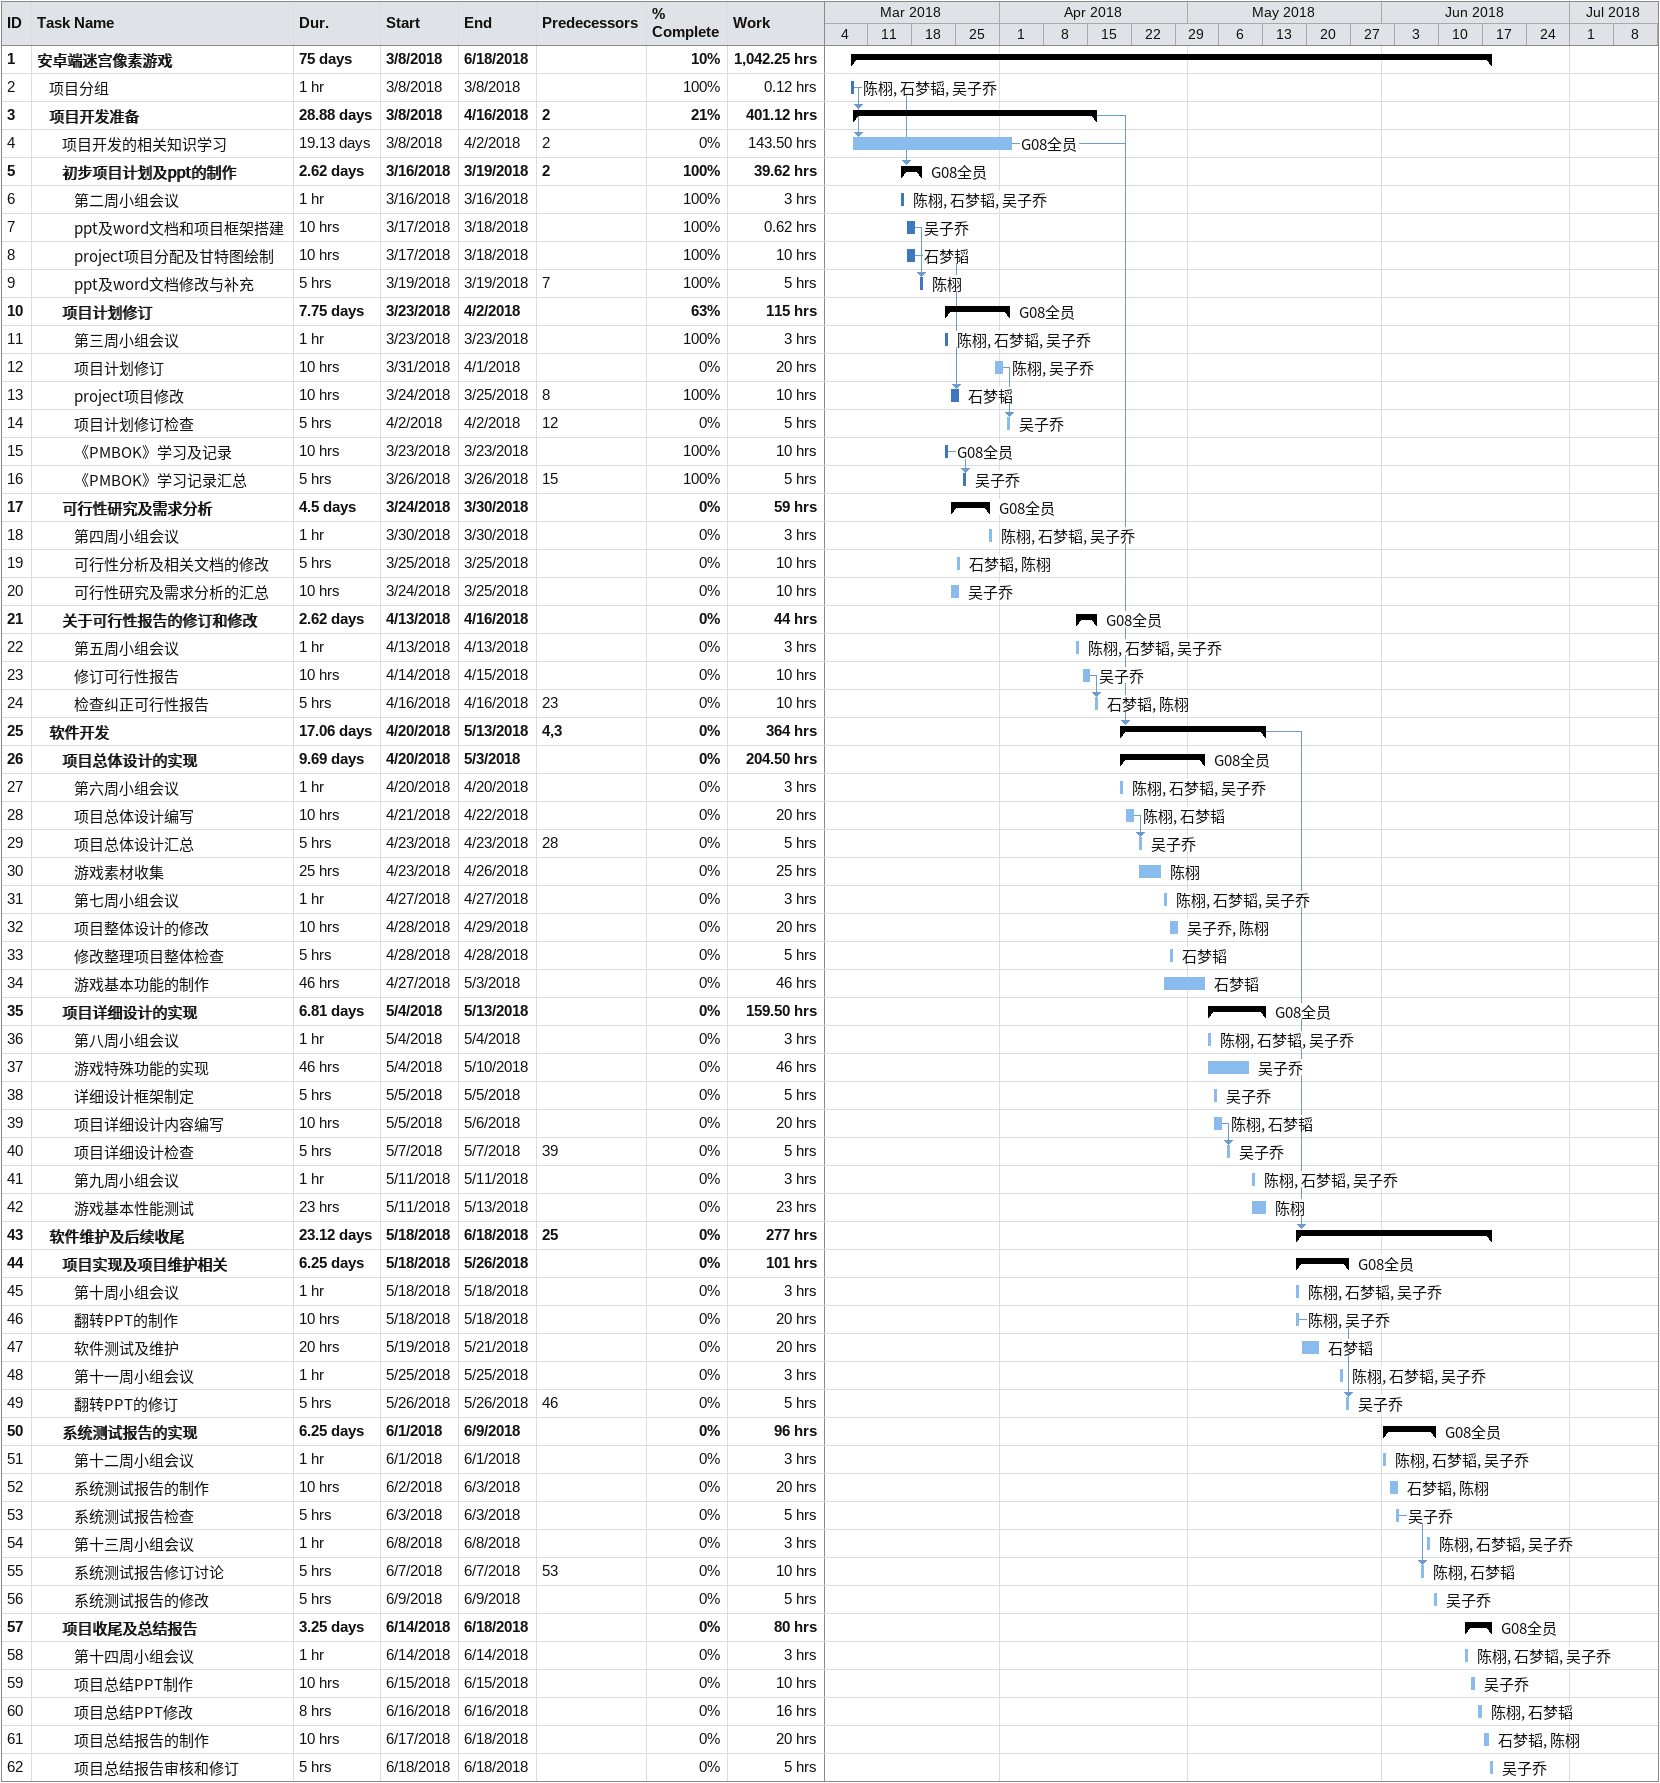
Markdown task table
| ID | Level | Task | Duration | Start | Finish | Predecessors | Resources | % complete | Work (h) |
|---|---|---|---|---|---|---|---|---|---|
| 1 | 1 | **安卓端迷宫像素游戏** | 75d | 2018-03-08 | 2018-06-18 |  |  | 10 | 1042.25 |
| 2 | 2 | 项目分组 | 1h | 2018-03-08 | 2018-03-08 |  | 陈栩, 石梦韬, 吴子乔 | 100 | 0.12 |
| 3 | 2 | **项目开发准备** | 28.88d | 2018-03-08 | 2018-04-16 | 2 |  | 21 | 401.12 |
| 4 | 3 | 项目开发的相关知识学习 | 19.13d | 2018-03-08 | 2018-04-02 | 2 | G08全员 | 0 | 143.50 |
| 5 | 3 | **初步项目计划及ppt的制作** | 2.62d | 2018-03-16 | 2018-03-19 | 2 | G08全员 | 100 | 39.62 |
| 6 | 4 | 第二周小组会议 | 1h | 2018-03-16 | 2018-03-16 |  | 陈栩, 石梦韬, 吴子乔 | 100 | 3 |
| 7 | 4 | ppt及word文档和项目框架搭建 | 10h | 2018-03-17 | 2018-03-18 |  | 吴子乔 | 100 | 0.62 |
| 8 | 4 | project项目分配及甘特图绘制 | 10h | 2018-03-17 | 2018-03-18 |  | 石梦韬 | 100 | 10 |
| 9 | 4 | ppt及word文档修改与补充 | 5h | 2018-03-19 | 2018-03-19 | 7 | 陈栩 | 100 | 5 |
| 10 | 3 | **项目计划修订** | 7.75d | 2018-03-23 | 2018-04-02 |  | G08全员 | 63 | 115 |
| 11 | 4 | 第三周小组会议 | 1h | 2018-03-23 | 2018-03-23 |  | 陈栩, 石梦韬, 吴子乔 | 100 | 3 |
| 12 | 4 | 项目计划修订 | 10h | 2018-03-31 | 2018-04-01 |  | 陈栩, 吴子乔 | 0 | 20 |
| 13 | 4 | project项目修改 | 10h | 2018-03-24 | 2018-03-25 | 8 | 石梦韬 | 100 | 10 |
| 14 | 4 | 项目计划修订检查 | 5h | 2018-04-02 | 2018-04-02 | 12 | 吴子乔 | 0 | 5 |
| 15 | 4 | 《PMBOK》学习及记录 | 10h | 2018-03-23 | 2018-03-23 |  | G08全员 | 100 | 10 |
| 16 | 4 | 《PMBOK》学习记录汇总 | 5h | 2018-03-26 | 2018-03-26 | 15 | 吴子乔 | 100 | 5 |
| 17 | 3 | **可行性研究及需求分析** | 4.5d | 2018-03-24 | 2018-03-30 |  | G08全员 | 0 | 59 |
| 18 | 4 | 第四周小组会议 | 1h | 2018-03-30 | 2018-03-30 |  | 陈栩, 石梦韬, 吴子乔 | 0 | 3 |
| 19 | 4 | 可行性分析及相关文档的修改 | 5h | 2018-03-25 | 2018-03-25 |  | 石梦韬, 陈栩 | 0 | 10 |
| 20 | 4 | 可行性研究及需求分析的汇总 | 10h | 2018-03-24 | 2018-03-25 |  | 吴子乔 | 0 | 10 |
| 21 | 3 | **关于可行性报告的修订和修改** | 2.62d | 2018-04-13 | 2018-04-16 |  | G08全员 | 0 | 44 |
| 22 | 4 | 第五周小组会议 | 1h | 2018-04-13 | 2018-04-13 |  | 陈栩, 石梦韬, 吴子乔 | 0 | 3 |
| 23 | 4 | 修订可行性报告 | 10h | 2018-04-14 | 2018-04-15 |  | 吴子乔 | 0 | 10 |
| 24 | 4 | 检查纠正可行性报告 | 5h | 2018-04-16 | 2018-04-16 | 23 | 石梦韬, 陈栩 | 0 | 10 |
| 25 | 2 | **软件开发** | 17.06d | 2018-04-20 | 2018-05-13 | 4, 3 |  | 0 | 364 |
| 26 | 3 | **项目总体设计的实现** | 9.69d | 2018-04-20 | 2018-05-03 |  | G08全员 | 0 | 204.50 |
| 27 | 4 | 第六周小组会议 | 1h | 2018-04-20 | 2018-04-20 |  | 陈栩, 石梦韬, 吴子乔 | 0 | 3 |
| 28 | 4 | 项目总体设计编写 | 10h | 2018-04-21 | 2018-04-22 |  | 陈栩, 石梦韬 | 0 | 20 |
| 29 | 4 | 项目总体设计汇总 | 5h | 2018-04-23 | 2018-04-23 | 28 | 吴子乔 | 0 | 5 |
| 30 | 4 | 游戏素材收集 | 25h | 2018-04-23 | 2018-04-26 |  | 陈栩 | 0 | 25 |
| 31 | 4 | 第七周小组会议 | 1h | 2018-04-27 | 2018-04-27 |  | 陈栩, 石梦韬, 吴子乔 | 0 | 3 |
| 32 | 4 | 项目整体设计的修改 | 10h | 2018-04-28 | 2018-04-29 |  | 吴子乔, 陈栩 | 0 | 20 |
| 33 | 4 | 修改整理项目整体检查 | 5h | 2018-04-28 | 2018-04-28 |  | 石梦韬 | 0 | 5 |
| 34 | 4 | 游戏基本功能的制作 | 46h | 2018-04-27 | 2018-05-03 |  | 石梦韬 | 0 | 46 |
| 35 | 3 | **项目详细设计的实现** | 6.81d | 2018-05-04 | 2018-05-13 |  | G08全员 | 0 | 159.50 |
| 36 | 4 | 第八周小组会议 | 1h | 2018-05-04 | 2018-05-04 |  | 陈栩, 石梦韬, 吴子乔 | 0 | 3 |
| 37 | 4 | 游戏特殊功能的实现 | 46h | 2018-05-04 | 2018-05-10 |  | 吴子乔 | 0 | 46 |
| 38 | 4 | 详细设计框架制定 | 5h | 2018-05-05 | 2018-05-05 |  | 吴子乔 | 0 | 5 |
| 39 | 4 | 项目详细设计内容编写 | 10h | 2018-05-05 | 2018-05-06 |  | 陈栩, 石梦韬 | 0 | 20 |
| 40 | 4 | 项目详细设计检查 | 5h | 2018-05-07 | 2018-05-07 | 39 | 吴子乔 | 0 | 5 |
| 41 | 4 | 第九周小组会议 | 1h | 2018-05-11 | 2018-05-11 |  | 陈栩, 石梦韬, 吴子乔 | 0 | 3 |
| 42 | 4 | 游戏基本性能测试 | 23h | 2018-05-11 | 2018-05-13 |  | 陈栩 | 0 | 23 |
| 43 | 2 | **软件维护及后续收尾** | 23.12d | 2018-05-18 | 2018-06-18 | 25 |  | 0 | 277 |
| 44 | 3 | **项目实现及项目维护相关** | 6.25d | 2018-05-18 | 2018-05-26 |  | G08全员 | 0 | 101 |
| 45 | 4 | 第十周小组会议 | 1h | 2018-05-18 | 2018-05-18 |  | 陈栩, 石梦韬, 吴子乔 | 0 | 3 |
| 46 | 4 | 翻转PPT的制作 | 10h | 2018-05-18 | 2018-05-18 |  | 陈栩, 吴子乔 | 0 | 20 |
| 47 | 4 | 软件测试及维护 | 20h | 2018-05-19 | 2018-05-21 |  | 石梦韬 | 0 | 20 |
| 48 | 4 | 第十一周小组会议 | 1h | 2018-05-25 | 2018-05-25 |  | 陈栩, 石梦韬, 吴子乔 | 0 | 3 |
| 49 | 4 | 翻转PPT的修订 | 5h | 2018-05-26 | 2018-05-26 | 46 | 吴子乔 | 0 | 5 |
| 50 | 3 | **系统测试报告的实现** | 6.25d | 2018-06-01 | 2018-06-09 |  | G08全员 | 0 | 96 |
| 51 | 4 | 第十二周小组会议 | 1h | 2018-06-01 | 2018-06-01 |  | 陈栩, 石梦韬, 吴子乔 | 0 | 3 |
| 52 | 4 | 系统测试报告的制作 | 10h | 2018-06-02 | 2018-06-03 |  | 石梦韬, 陈栩 | 0 | 20 |
| 53 | 4 | 系统测试报告检查 | 5h | 2018-06-03 | 2018-06-03 |  | 吴子乔 | 0 | 5 |
| 54 | 4 | 第十三周小组会议 | 1h | 2018-06-08 | 2018-06-08 |  | 陈栩, 石梦韬, 吴子乔 | 0 | 3 |
| 55 | 4 | 系统测试报告修订讨论 | 5h | 2018-06-07 | 2018-06-07 | 53 | 陈栩, 石梦韬 | 0 | 10 |
| 56 | 4 | 系统测试报告的修改 | 5h | 2018-06-09 | 2018-06-09 |  | 吴子乔 | 0 | 5 |
| 57 | 3 | **项目收尾及总结报告** | 3.25d | 2018-06-14 | 2018-06-18 |  | G08全员 | 0 | 80 |
| 58 | 4 | 第十四周小组会议 | 1h | 2018-06-14 | 2018-06-14 |  | 陈栩, 石梦韬, 吴子乔 | 0 | 3 |
| 59 | 4 | 项目总结PPT制作 | 10h | 2018-06-15 | 2018-06-15 |  | 吴子乔 | 0 | 10 |
| 60 | 4 | 项目总结PPT修改 | 8h | 2018-06-16 | 2018-06-16 |  | 陈栩, 石梦韬 | 0 | 16 |
| 61 | 4 | 项目总结报告的制作 | 10h | 2018-06-17 | 2018-06-18 |  | 石梦韬, 陈栩 | 0 | 20 |
| 62 | 4 | 项目总结报告审核和修订 | 5h | 2018-06-18 | 2018-06-18 |  | 吴子乔 | 0 | 5 |
